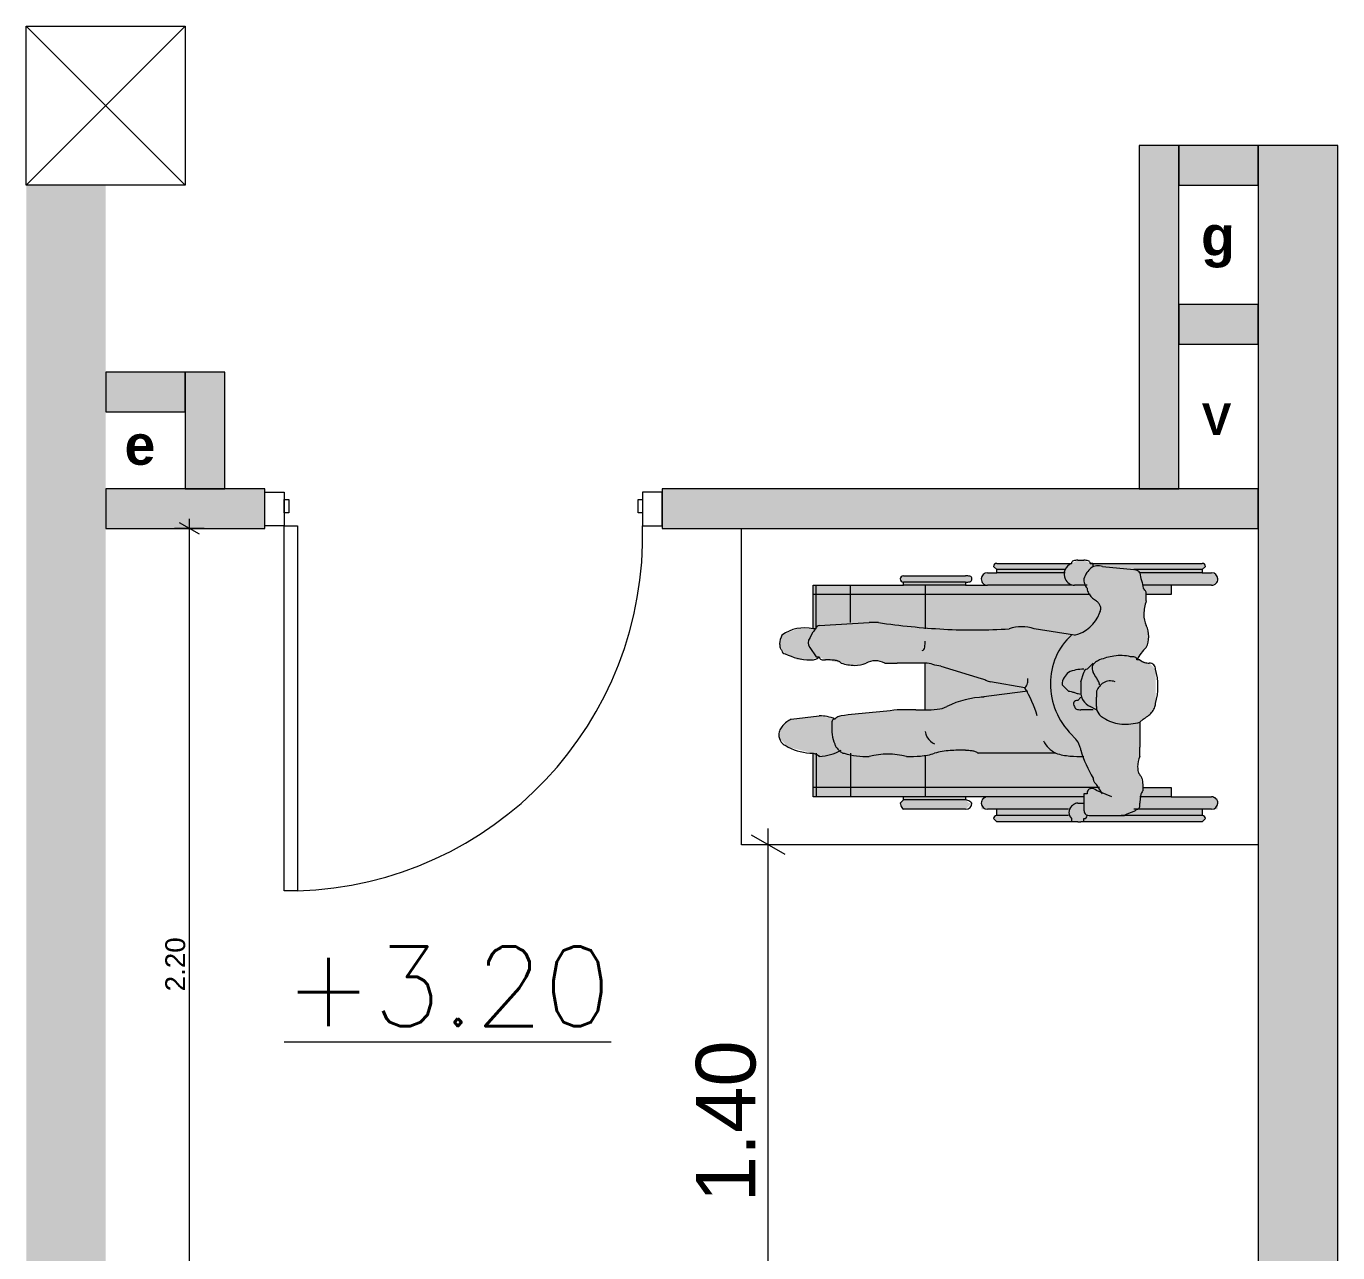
# Model space of a CAD drawing. Header units: millimetres. Extents: x 475616349 to 476941521, y 4620115302 to 4621446928.
# Drawn here: x 476929696 to 476932996, y 4620498368 to 4620501454 of the extents above; entities that cross this region are included whole.
import ezdxf

# ---------------------------------------------------------------- set-up
doc = ezdxf.new("R2010")
doc.units = ezdxf.units.MM
doc.header["$MEASUREMENT"] = 0
doc.set_wipeout_variables(frame=1)
doc.linetypes.add('Wipeout_Contour', pattern=[1000, 0, -1000])
for name, color, linetype, lineweight in [('2D Drafting - General_Pen_No__1_Pen_No__7', 7, 'Continuous', 0), ('2D Drafting - General_Pen_No__1_Pen_No__7_Pen_No__7', 7, 'Continuous', 0), ('2D Drafting - General_Pen_No__250_Pen_No__7_Pen_No__250', 7, 'Continuous', 0), ('2D Drafting - General_Pen_No__250_Pen_No__7_Pen_No__7', 7, 'Continuous', 0), ('a-iataki_Pen_No__1_Pen_No__1', 1, 'Continuous', 0), ('Doors_Pen_No__7_Pen_No__7_Pen_No__7', 7, 'Continuous', 0), ('G-Anno-Nplt_Pen_No__250', 7, 'Continuous', 0), ('G-Anno-Nplt_Pen_No__7', 7, 'Continuous', 0), ('New_._Pen_No__1', 1, 'Continuous', 0), ('New_2D Drafting - General_Pen_No__250_Pen_No__7_Pen_No__250', 7, 'Continuous', 0), ('New_2D Drafting - General_Pen_No__250_Pen_No__7_Pen_No__7', 7, 'Continuous', 0), ('New_2D Drafting - General_Pen_No__30_Pen_No__9_Pen_No__9_Pen_No__250', 7, 'Continuous', 0), ('New_2D Drafting - General_Pen_No__30_Pen_No__9_Pen_No__9_Pen_No__4', 7, 'Continuous', 0), ('New_Car-Art_Pen_No__1', 1, 'Continuous', 0), ('New_Car-Art_Pen_No__4', 7, 'Continuous', 0), ('zoma_Pen_No__142', 142, 'Continuous', 0)]:
    doc.layers.add(name, color=color, linetype=linetype, lineweight=lineweight)
doc.layers.add('New_Car-Art_Pen_No__23', color=7, linetype='Continuous', lineweight=0, true_color=0x6a6a6a)
doc.layers.add('zoma', color=7, linetype='Continuous')
doc.styles.add('GENERATED_STYLE_2', font='arial.ttf')
doc.styles.add('GENERATED_STYLE_3', font='arialbd.ttf')
doc.dimstyles.new('GENERATED_STYLE__15', dxfattribs={"dimtxt": 150, "dimasz": 64.421331, "dimexe": 0.18, "dimexo": 3, "dimgap": 0.09, "dimtad": 1, "dimlfac": 0.001, "dimzin": 0, "dimdsep": 46, "dimtxsty": 'GENERATED_STYLE_2', "dimblk": 'ARROWHEAD_2', "dimblk1": 'ARROWHEAD_2', "dimblk2": 'ARROWHEAD_2', "dimcen": 0.09, "dimclrd": 142, "dimclre": 142, "dimclrt": 142, "dimadec": 0, "dimazin": 0, "dimtfac": 1, "dimtdec": 4, "dimtmove": 0, "dimatfit": 3, "dimfxl": 1, "dimtolj": 1, "dimtzin": 0, "dimarcsym": 0})
doc.dimstyles.new('GENERATED_STYLE__16', dxfattribs={"dimtxt": 50, "dimasz": 38, "dimexe": 0.18, "dimexo": 3, "dimgap": 0.09, "dimtad": 1, "dimlfac": 0.001, "dimzin": 0, "dimdsep": 46, "dimtxsty": 'GENERATED_STYLE_2', "dimblk": 'ARROWHEAD_2', "dimblk1": 'ARROWHEAD_2', "dimblk2": 'ARROWHEAD_2', "dimcen": 0.09, "dimclrd": 142, "dimclre": 142, "dimclrt": 142, "dimadec": 0, "dimazin": 0, "dimtfac": 1, "dimtdec": 4, "dimtmove": 0, "dimatfit": 3, "dimfxl": 1, "dimtolj": 1, "dimtzin": 0, "dimarcsym": 0})

# ---------------------------------------------------------------- blocks, each defined once
blk = doc.blocks.new('*D515', base_point=(476577134.1, 4620325125.7))
at = {"layer": 'zoma_Pen_No__142', "color": 142, "linetype": 'Continuous', "lineweight": 0, "transparency": 16777216}
for p, q in [((476931562.9, 4620499394), (476931562.9, 4620499435.5)), ((476931626.4, 4620499394), (476931499.3, 4620499394)), ((476931605.2, 4620499369.6), (476931520.5, 4620499418.5)), ((476931562.9, 4620497994), (476931562.9, 4620499394)), ((476931520.5, 4620498018.5), (476931605.2, 4620497969.6)), ((476931626.4, 4620497994), (476931499.3, 4620497994)), ((476931562.9, 4620497952.6), (476931562.9, 4620497994))]:
    blk.add_line(p, q, dxfattribs=at)
at = {"layer": 'zoma_Pen_No__142', "color": 142, "lineweight": 0, "transparency": 16777216, "insert": (476931532.9, 4620498494.5), "char_height": 150, "attachment_point": 7, "rotation": 90, "style": 'GENERATED_STYLE_2'}
blk.add_mtext('\\A1;{\\pql;\\fArial CYR|b0|i0|c204|p34;1.40}', dxfattribs=at)
blk = doc.blocks.new('ARROWHEAD_2')
at = {"color": 0, "linetype": 'Continuous', "lineweight": 0}
for p, q in [((-0.378, -0.655), (0.378, 0.655)), ((0, 0), (-1, 0))]:
    blk.add_line(p, q, dxfattribs=at)
blk = doc.blocks.new('*D533', base_point=(476577134.1, 4620325125.7))
at = {"layer": 'zoma_Pen_No__142', "color": 142, "linetype": 'Continuous', "lineweight": 0, "transparency": 16777216}
for p, q in [((476930106.5, 4620500190.2), (476930106.5, 4620500214.6)), ((476930144, 4620500190.2), (476930069, 4620500190.2)), ((476930131.5, 4620500175.7), (476930081.5, 4620500204.6)), ((476930106.5, 4620497994), (476930106.5, 4620500190.2)), ((476930081.5, 4620498008.5), (476930131.5, 4620497979.6)), ((476930144, 4620497994), (476930069, 4620497994)), ((476930106.5, 4620497969.6), (476930106.5, 4620497994))]:
    blk.add_line(p, q, dxfattribs=at)
at = {"layer": 'zoma_Pen_No__142', "color": 142, "lineweight": 0, "transparency": 16777216, "insert": (476930096.5, 4620499025.6), "char_height": 50, "attachment_point": 7, "rotation": 90, "style": 'GENERATED_STYLE_2'}
blk.add_mtext('\\A1;{\\pql;\\fArial CYR|b0|i0|c204|p34;2.20}', dxfattribs=at)

msp = doc.modelspace()

# ---------------------------------------------------------------- hatches: boundary and pattern name
at = {"layer": '2D Drafting - General_Pen_No__250_Pen_No__7_Pen_No__7', "linetype": 'Continuous', "lineweight": 0}
for points in [[(476932995.929, 4620494354.206), (476932995.929, 4620501154.206), (476932795.929, 4620501154.206), (476932795.929, 4620494354.206)], [(476929895.929, 4620494554.206), (476929895.929, 4620501054.206), (476929695.929, 4620501054.206), (476929695.929, 4620494554.206)]]:
    msp.add_hatch(color=7, dxfattribs=at).paths.add_polyline_path(points)
at = {"layer": 'G-Anno-Nplt_Pen_No__7', "linetype": 'Continuous', "lineweight": 0}
for points in [[(476930295.959, 4620500290.342), (476929895.929, 4620500290.342), (476929895.929, 4620500190.18), (476930295.959, 4620500190.18)], [(476932795.929, 4620500290.342), (476931295.959, 4620500290.342), (476931295.959, 4620500190.18), (476932795.929, 4620500190.18)]]:
    msp.add_hatch(color=7, dxfattribs=at).paths.add_polyline_path(points)
at = {"layer": 'New_2D Drafting - General_Pen_No__250_Pen_No__7_Pen_No__7', "linetype": 'Continuous', "lineweight": 0}
for points in [[(476932795.929, 4620501054.206), (476932795.929, 4620501154.206), (476932595.929, 4620501154.206), (476932595.929, 4620501054.206)], [(476932795.929, 4620500654.206), (476932795.929, 4620500754.205), (476932595.929, 4620500754.205), (476932595.929, 4620500654.206)]]:
    msp.add_hatch(color=7, dxfattribs=at).paths.add_polyline_path(points)
at = {"layer": 'New_2D Drafting - General_Pen_No__30_Pen_No__9_Pen_No__9_Pen_No__4', "linetype": 'Continuous', "lineweight": 0}
for points in [[(476932595.929, 4620500290.342), (476932595.929, 4620501154.206), (476932495.929, 4620501154.206), (476932495.929, 4620500290.342)], [(476930095.93, 4620500583.854), (476929895.928, 4620500583.854), (476929895.93, 4620500483.821), (476930095.93, 4620500483.821)], [(476930195.93, 4620500290.342), (476930195.93, 4620500583.854), (476930095.93, 4620500583.854), (476930095.93, 4620500290.342)]]:
    msp.add_hatch(color=7, dxfattribs=at).paths.add_polyline_path(points)
at = {"layer": 'New_Car-Art_Pen_No__1', "linetype": 'Continuous', "lineweight": 0, "true_color": 0xffffff}
msp.add_hatch(color=7, dxfattribs=at).paths.add_polyline_path([(476932349.447, 4620499452.313), (476932341.614, 4620499452.313), (476932325.948, 4620499452.313), (476932137.955, 4620499452.313), (476932130.122, 4620499460.147), (476932130.122, 4620499467.98), (476932137.955, 4620499467.98), (476932137.955, 4620499483.646), (476932114.456, 4620499483.646), (476932098.79, 4620499483.646), (476932098.79, 4620499499.312), (476932098.79, 4620499507.145), (476932114.456, 4620499514.978), (476932059.625, 4620499514.978), (476932059.625, 4620499507.145), (476932067.458, 4620499499.312), (476932075.291, 4620499499.312), (476932067.458, 4620499491.479), (476932059.625, 4620499483.646), (476931902.965, 4620499483.646), (476931895.132, 4620499491.479), (476931895.132, 4620499499.312), (476931902.965, 4620499507.145), (476931902.965, 4620499514.978), (476931675.807, 4620499514.978), (476931675.807, 4620499624.64), (476931613.143, 4620499640.306), (476931589.644, 4620499663.805), (476931597.477, 4620499695.137), (476931620.976, 4620499710.803), (476931691.473, 4620499718.636), (476931730.638, 4620499710.803), (476931746.304, 4620499718.636), (476931887.299, 4620499734.302), (476931934.297, 4620499734.302), (476931957.796, 4620499734.302), (476931957.796, 4620499851.798), (476931887.299, 4620499851.798), (476931855.967, 4620499851.798), (476931832.468, 4620499859.631), (476931808.969, 4620499851.798), (476931777.637, 4620499843.965), (476931746.304, 4620499851.798), (476931707.139, 4620499859.631), (476931691.473, 4620499867.464), (476931667.974, 4620499859.631), (476931636.642, 4620499859.631), (476931605.31, 4620499875.297), (476931589.644, 4620499898.796), (476931597.477, 4620499922.295), (476931636.642, 4620499937.961), (476931675.807, 4620499937.961), (476931675.807, 4620500047.623), (476931902.965, 4620500047.623), (476931902.965, 4620500055.456), (476931895.132, 4620500055.456), (476931895.132, 4620500063.289), (476931895.132, 4620500071.122), (476931902.965, 4620500071.122), (476932059.625, 4620500071.122), (476932067.458, 4620500071.122), (476932075.291, 4620500063.289), (476932067.458, 4620500055.456), (476932059.625, 4620500055.456), (476932059.625, 4620500047.623), (476932114.456, 4620500047.623), (476932098.79, 4620500055.456), (476932098.79, 4620500063.289), (476932098.79, 4620500071.122), (476932114.456, 4620500078.955), (476932137.955, 4620500078.955), (476932137.955, 4620500086.788), (476932130.122, 4620500094.621), (476932130.122, 4620500102.454), (476932137.955, 4620500102.454), (476932325.948, 4620500102.454), (476932341.614, 4620500110.287), (476932357.28, 4620500110.287), (476932372.946, 4620500102.454), (476932654.935, 4620500102.454), (476932662.768, 4620500102.454), (476932662.768, 4620500094.621), (476932654.935, 4620500086.788), (476932654.935, 4620500078.955), (476932678.434, 4620500078.955), (476932694.1, 4620500071.122), (476932694.1, 4620500063.289), (476932694.1, 4620500055.456), (476932678.434, 4620500047.623), (476932576.605, 4620500047.623), (476932576.605, 4620500024.124), (476932513.94, 4620500024.124), (476932513.94, 4620500008.458), (476932506.107, 4620499977.126), (476932513.94, 4620499945.794), (476932521.773, 4620499922.295), (476932513.94, 4620499890.963), (476932490.441, 4620499859.631), (476932498.274, 4620499859.631), (476932521.773, 4620499851.798), (476932529.607, 4620499843.965), (476932537.44, 4620499836.132), (476932537.44, 4620499749.968), (476932529.607, 4620499726.469), (476932506.107, 4620499710.803), (476932498.274, 4620499702.97), (476932498.274, 4620499640.306), (476932498.274, 4620499616.807), (476932490.441, 4620499593.308), (476932498.274, 4620499569.809), (476932506.107, 4620499538.477), (476932576.605, 4620499538.477), (476932576.605, 4620499514.978), (476932678.434, 4620499514.978), (476932694.1, 4620499507.145), (476932694.1, 4620499499.312), (476932694.1, 4620499483.646), (476932678.434, 4620499483.646), (476932654.935, 4620499483.646), (476932654.935, 4620499467.98), (476932662.768, 4620499467.98), (476932662.768, 4620499460.147), (476932654.935, 4620499452.313), (476932357.28, 4620499452.313)])

# ---------------------------------------------------------------- linework, layer by layer
at = {"layer": '2D Drafting - General_Pen_No__1_Pen_No__7', "color": 7, "linetype": 'Continuous', "lineweight": 0}
for p, q in [((476930095.929, 4620501454.206), (476929695.929, 4620501054.206)), ((476929695.929, 4620501454.206), (476930095.929, 4620501054.206))]:
    msp.add_line(p, q, dxfattribs=at)
at = {"layer": '2D Drafting - General_Pen_No__1_Pen_No__7', "color": 7, "linetype": 'Continuous', "lineweight": 0, "flags": 128}
msp.add_lwpolyline([(476929695.929, 4620501454.206), (476930095.929, 4620501454.206), (476930095.929, 4620501054.206), (476929695.929, 4620501054.206)], close=True, dxfattribs=at)
at = {"layer": '2D Drafting - General_Pen_No__1_Pen_No__7_Pen_No__7', "color": 7, "linetype": 'Continuous', "lineweight": 0}
msp.add_arc((476930353.681, 4620500171.775), 893.239, 271.603806, 1.603806, dxfattribs=at)
at = {"layer": '2D Drafting - General_Pen_No__250_Pen_No__7_Pen_No__250', "color": 7, "linetype": 'Continuous', "lineweight": 0, "flags": 128}
msp.add_lwpolyline([(476932995.929, 4620494354.206), (476932995.929, 4620501154.206), (476932795.929, 4620501154.206), (476932795.929, 4620494354.206)], close=True, dxfattribs=at)
at = {"layer": 'Doors_Pen_No__7_Pen_No__7_Pen_No__7', "color": 7, "linetype": 'Continuous', "lineweight": 0, "flags": 128}
for points in [[(476930295.959, 4620500281.442), (476930345.348, 4620500281.442), (476930345.348, 4620500196.775), (476930295.959, 4620500196.775)], [(476931295.959, 4620500281.442), (476931246.57, 4620500281.442), (476931246.57, 4620500196.775), (476931295.959, 4620500196.775)], [(476930345.348, 4620500263.442), (476930356.459, 4620500263.442), (476930356.459, 4620500230.108), (476930345.348, 4620500230.108)], [(476931235.459, 4620500263.442), (476931246.57, 4620500263.442), (476931246.57, 4620500230.108), (476931235.459, 4620500230.108)], [(476930345.348, 4620500196.775), (476930378.681, 4620500196.775), (476930378.681, 4620499278.886), (476930345.348, 4620499278.886)]]:
    msp.add_lwpolyline(points, close=True, dxfattribs=at)
at = {"layer": 'G-Anno-Nplt_Pen_No__250', "color": 7, "linetype": 'Continuous', "lineweight": 0, "flags": 128}
for points in [[(476930295.959, 4620500290.342), (476929895.929, 4620500290.342), (476929895.929, 4620500190.18), (476930295.959, 4620500190.18)], [(476932795.929, 4620500290.342), (476931295.959, 4620500290.342), (476931295.959, 4620500190.18), (476932795.929, 4620500190.18)]]:
    msp.add_lwpolyline(points, close=True, dxfattribs=at)
at = {"layer": 'New_2D Drafting - General_Pen_No__250_Pen_No__7_Pen_No__250', "color": 7, "linetype": 'Continuous', "lineweight": 0, "flags": 128}
for points in [[(476932795.929, 4620501054.206), (476932795.929, 4620501154.206), (476932595.929, 4620501154.206), (476932595.929, 4620501054.206)], [(476932795.929, 4620500654.206), (476932795.929, 4620500754.205), (476932595.929, 4620500754.205), (476932595.929, 4620500654.206)]]:
    msp.add_lwpolyline(points, close=True, dxfattribs=at)
at = {"layer": 'New_2D Drafting - General_Pen_No__30_Pen_No__9_Pen_No__9_Pen_No__250', "color": 7, "linetype": 'Continuous', "lineweight": 0, "flags": 128}
for points in [[(476932595.929, 4620500290.342), (476932595.929, 4620501154.206), (476932495.929, 4620501154.206), (476932495.929, 4620500290.342)], [(476930095.93, 4620500583.854), (476929895.928, 4620500583.854), (476929895.93, 4620500483.821), (476930095.93, 4620500483.821)], [(476930195.93, 4620500290.342), (476930195.93, 4620500583.854), (476930095.93, 4620500583.854), (476930095.93, 4620500290.342)]]:
    msp.add_lwpolyline(points, close=True, dxfattribs=at)
at = {"layer": 'New_Car-Art_Pen_No__23', "color": 251, "linetype": 'Continuous', "lineweight": 0, "true_color": 0x6a6a6a}
for points in [[(476932137.955, 4620500102.454, 0.41411583), (476932130.122, 4620500094.621), (476932137.955, 4620500086.788)], [(476932325.948, 4620500102.454, 0.17739055), (476932309.303, 4620500085.809, 0.22061291), (476932310.282, 4620500063.289)], [(476932341.614, 4620500110.287, 0.01664358), (476932335.862, 4620500110.165, 0.06388229), (476932330.844, 4620500109.308, 0.32282281), (476932325.948, 4620500102.454)], [(476932404.278, 4620500094.621, 0.24610869), (476932374.904, 4620500090.705, 0.09124672), (476932364.624, 4620500079.2, 0.06046495), (476932357.28, 4620500063.289, 0.06132136), (476932358.259, 4620500051.54, 0.13593296), (476932365.113, 4620500039.79)], [(476932372.946, 4620500102.454, 0.32282281), (476932368.05, 4620500109.308, 0.06388229), (476932363.032, 4620500110.165, 0.01664358), (476932357.28, 4620500110.287)], [(476932380.779, 4620500094.621, 0.02752523), (476932380.657, 4620500099.15, 0.05830442), (476932380.366, 4620500100.542, 0.10955538), (476932379.8, 4620500101.475, 0.10955538), (476932378.867, 4620500102.041, 0.05830442), (476932377.475, 4620500102.332, 0.02752523), (476932372.946, 4620500102.454)], [(476932498.274, 4620500078.955, 0.0493474), (476932493.379, 4620500082.872, 0.05192064), (476932488.361, 4620500085.564, 0.09541457), (476932482.608, 4620500086.788)], [(476932654.935, 4620500086.788), (476932662.768, 4620500094.621, 0.41411583), (476932654.935, 4620500102.454)], [(476931902.965, 4620500071.122, 0.41411583), (476931895.132, 4620500063.289, 0.41411583), (476931902.965, 4620500055.456)], [(476932059.625, 4620500055.456, 0.01664358), (476932065.378, 4620500055.578, 0.06388229), (476932070.396, 4620500056.435, 0.32282281), (476932075.291, 4620500063.289, 0.32282281), (476932070.396, 4620500070.143, 0.06388229), (476932065.378, 4620500071, 0.01664358), (476932059.625, 4620500071.122)], [(476932114.456, 4620500078.955, 0.41421356), (476932098.79, 4620500063.289, 0.41421356), (476932114.456, 4620500047.623)], [(476932310.282, 4620500063.289, 0.28407904), (476932333.781, 4620500047.623)], [(476932498.274, 4620500078.955, 0.08061157), (476932502.191, 4620500059.373, -0.08061157), (476932506.107, 4620500039.79)], [(476932678.434, 4620500047.623, 0.41421356), (476932694.1, 4620500063.289, 0.41421356), (476932678.434, 4620500078.955)], [(476932365.113, 4620500039.79, 0.08741439), (476932366.582, 4620500032.691, 0.05987931), (476932370.988, 4620500024.124, 0.1305202), (476932388.612, 4620500008.458)], [(476932513.94, 4620500024.124, 0.02480363), (476932513.818, 4620500028.775, 0.09092499), (476932512.961, 4620500031.957, 0.0671928), (476932510.636, 4620500035.139, 0.01314652), (476932506.107, 4620500039.79)], [(476932396.445, 4620499977.126, 0.09624999), (476932399.627, 4620499987.529, 0.11559487), (476932398.403, 4620499995.729, 0.07725767), (476932394.242, 4620500002.461, 0.02412312), (476932388.612, 4620500008.458)], [(476932513.94, 4620500008.458, 0.08061157), (476932508.066, 4620499974.188, 0.11643382), (476932513.94, 4620499945.794)], [(476931840.301, 4620499953.627, 0.02209779), (476932004.794, 4620499936.982, 0.03121707), (476932169.288, 4620499937.961)], [(476932333.781, 4620499922.295, 0.25642527), (476932396.445, 4620499977.126)], [(476931597.477, 4620499922.295, 0.11643382), (476931591.602, 4620499899.775, 0.08388011), (476931593.071, 4620499890.351, 0.11314447), (476931597.477, 4620499883.13, 0.41411583), (476931605.31, 4620499875.297)], [(476931675.807, 4620499937.961, 0.21130873), (476931597.477, 4620499922.295)], [(476931691.473, 4620499945.794, 0.18673271), (476931685.993, 4620499943.781, 0.05399924), (476931684.07, 4620499941.525, 0.01525806), (476931682.228, 4620499938.667, -0.05802093), (476931675.807, 4620499930.128)], [(476932231.952, 4620499937.961, 0.16227766), (476932169.288, 4620499937.961)], [(476932325.948, 4620499922.295, 0.21422836), (476932273.075, 4620499799.904, 0.19891237), (476932325.948, 4620499671.638), (476932333.781, 4620499663.805)], [(476932513.94, 4620499890.963, 0.23606798), (476932513.94, 4620499945.794)], [(476931667.974, 4620499914.462, 0.41421356), (476931667.974, 4620499890.963)], [(476931949.963, 4620499883.13, 0.24610869), (476931954.491, 4620499885.7, 0.10239288), (476931956.817, 4620499891.942, 0.04938899), (476931957.796, 4620499906.629)], [(476932513.94, 4620499890.963, 0.08061157), (476932490.441, 4620499859.631)], [(476931605.31, 4620499875.297, 0.11643382), (476931667.974, 4620499859.631)], [(476931667.974, 4620499859.631, 0.06132136), (476931679.724, 4620499860.61, 0.13593296), (476931691.473, 4620499867.464)], [(476931691.473, 4620499867.464, 0.32282281), (476931696.369, 4620499860.61, 0.06388229), (476931701.387, 4620499859.753, 0.01664358), (476931707.139, 4620499859.631)], [(476931746.304, 4620499851.798, 0.1034695), (476931739.083, 4620499856.326, 0.05783703), (476931729.659, 4620499858.651, 0.03548915), (476931707.139, 4620499859.631)], [(476931746.304, 4620499851.798, 0.08061157), (476931780.574, 4620499845.923, 0.11643382), (476931808.969, 4620499851.798)], [(476931855.967, 4620499851.798, 0.23606798), (476931808.969, 4620499851.798)], [(476931996.961, 4620499843.965, -0.08061157), (476931977.379, 4620499847.881, 0.08061157), (476931957.796, 4620499851.798)], [(476932396.445, 4620499859.631, 0.04324207), (476932386.287, 4620499853.633, 0.09878663), (476932379.8, 4620499846.902, 0.1461265), (476932377.719, 4620499838.702, 0.10631509), (476932380.779, 4620499828.298)], [(476932474.775, 4620499867.464, 0.09973574), (476932432.673, 4620499869.422, 0.04230051), (476932396.445, 4620499859.631)], [(476932490.441, 4620499859.631, 0.32282281), (476932485.546, 4620499866.484, 0.06388229), (476932480.528, 4620499867.341, 0.01664358), (476932474.775, 4620499867.464)], [(476932498.274, 4620499859.631, 0.13593296), (476932510.024, 4620499852.777, 0.06132136), (476932521.773, 4620499851.798)], [(476932537.44, 4620499836.132, 0.41421356), (476932521.773, 4620499851.798)], [(476932318.115, 4620499828.298, 0.06132136), (476932307.345, 4620499815.57, 0.13593296), (476932302.449, 4620499796.966), (476932318.115, 4620499781.3)], [(476932357.28, 4620499836.132, 0.11643382), (476932318.115, 4620499828.298)], [(476932365.113, 4620499836.132, 0.41411649), (476932357.28, 4620499828.298)], [(476932396.445, 4620499796.966, 0.11172991), (476932394.432, 4620499804.459, 0.02713182), (476932389.318, 4620499813.339, -0.02248548), (476932380.779, 4620499828.298)], [(476932537.44, 4620499749.968, 0.14263802), (476932537.44, 4620499836.132)], [(476932098.79, 4620499812.632, -0.08993396), (476932104.665, 4620499811.409, -0.02622524), (476932110.54, 4620499808.716, 0.02622524), (476932116.415, 4620499806.023, 0.08993396), (476932122.289, 4620499804.799)], [(476932208.453, 4620499789.133, 0.13593296), (476932215.307, 4620499800.883, 0.06132136), (476932216.286, 4620499812.632)], [(476932239.785, 4620499718.636, 0.06666149), (476932208.453, 4620499789.133)], [(476932435.61, 4620499804.799, 0.22371126), (476932406.236, 4620499801.862, 0.13800357), (476932388.612, 4620499781.3), (476932388.612, 4620499765.634)], [(476932106.623, 4620499765.634, 0.11643382), (476932012.627, 4620499742.135)], [(476932318.115, 4620499781.3, -0.06666149), (476932325.214, 4620499780.076, -0.01387552), (476932333.781, 4620499777.384, 0.01387552), (476932342.348, 4620499774.691, 0.06666149), (476932349.447, 4620499773.467)], [(476932341.614, 4620499757.801, 0.25076489), (476932331.823, 4620499752.906, 0.18211265), (476932330.599, 4620499747.888, 0.16467648), (476932333.781, 4620499742.135, 0.32282281), (476932338.677, 4620499735.281, 0.06388229), (476932343.695, 4620499734.425, 0.01664358), (476932349.447, 4620499734.302)], [(476932349.447, 4620499773.467, 0.08741439), (476932350.916, 4620499766.369, 0.05987931), (476932355.322, 4620499757.801, 0.1305202), (476932372.946, 4620499742.135)], [(476931730.638, 4620499710.803, 0.11643382), (476931691.473, 4620499718.636)], [(476931746.304, 4620499718.636, 0.09541457), (476931740.552, 4620499717.412, 0.05192064), (476931735.534, 4620499714.72, 0.0493474), (476931730.638, 4620499710.803)], [(476931887.299, 4620499734.302, -0.02050473), (476931816.802, 4620499726.469, 0.02050473), (476931746.304, 4620499718.636)], [(476931957.796, 4620499734.302, 0.02767136), (476931988.149, 4620499735.281, 0.08847739), (476932012.627, 4620499742.135)], [(476932388.612, 4620499742.135, 0.17030362), (476932394.487, 4620499723.532, 0.07005387), (476932401.83, 4620499716.8, 0.03818087), (476932412.111, 4620499710.803)], [(476932506.107, 4620499710.803, 0.09996158), (476932527.648, 4620499727.448, 0.07122806), (476932534.747, 4620499738.341, 0.10644795), (476932537.44, 4620499749.968)], [(476931620.976, 4620499710.803, 0.09996158), (476931599.435, 4620499694.158, 0.07122806), (476931592.337, 4620499683.265, 0.10644795), (476931589.644, 4620499671.638, 0.17030362), (476931595.519, 4620499653.035, 0.07005387), (476931602.862, 4620499646.303, 0.03818087), (476931613.143, 4620499640.306)], [(476931722.805, 4620499695.137, 0.03109877), (476931723.785, 4620499671.638, 0.08502717), (476931730.638, 4620499648.139)], [(476931730.638, 4620499710.803, 0.32282281), (476931723.785, 4620499705.908, 0.06388229), (476931722.928, 4620499700.89, 0.01664358), (476931722.805, 4620499695.137)], [(476932412.111, 4620499710.803, 0.13110207), (476932452.255, 4620499698.075, 0.07804459), (476932498.274, 4620499702.97)], [(476931957.796, 4620499679.471, 0.08741439), (476931959.265, 4620499672.372, 0.05987931), (476931963.671, 4620499663.805, 0.1305202), (476931981.295, 4620499648.139)], [(476932255.451, 4620499655.972, 0.16227766), (476932286.783, 4620499624.64)], [(476932349.447, 4620499632.473, 0.07716581), (476932348.101, 4620499639.572, 0.03891834), (476932344.551, 4620499648.139, 0.08061157), (476932333.781, 4620499663.805)], [(476931613.143, 4620499640.306, 0.11643382), (476931675.807, 4620499624.64)], [(476931675.807, 4620499624.64, -0.08052764), (476931680.703, 4620499623.661, -0.11643382), (476931691.473, 4620499616.807)], [(476931691.473, 4620499616.807, 0.11643382), (476931746.304, 4620499632.473)], [(476931730.638, 4620499648.139, 0.09029247), (476931731.327, 4620499644.88, 0.04856672), (476931733.209, 4620499641.163, 0.05783703), (476931739.451, 4620499633.452, 0.05783703), (476931747.161, 4620499627.21, 0.04856672), (476931750.879, 4620499625.328, 0.09029247), (476931754.137, 4620499624.64)], [(476931754.137, 4620499624.64, 0.08061157), (476931816.802, 4620499616.807)], [(476931910.798, 4620499616.807, 0.12310563), (476931816.802, 4620499616.807)], [(476931910.798, 4620499616.807, 0.0207883), (476931946.046, 4620499617.786, 0.05972319), (476931981.295, 4620499624.64)], [(476932059.625, 4620499632.473, 0.01782875), (476932020.46, 4620499631.494, 0.06269271), (476931981.295, 4620499624.64)], [(476932059.625, 4620499632.473, -0.04131065), (476932075.291, 4620499631.494, -0.05585047), (476932083.859, 4620499629.168, -0.09959724), (476932090.957, 4620499624.64)], [(476932286.783, 4620499624.64, 0.05972319), (476932322.031, 4620499617.786, 0.0207883), (476932357.28, 4620499616.807)], [(476932349.447, 4620499632.473, 0.06666149), (476932380.779, 4620499561.976)], [(476932498.274, 4620499616.807, 0.11643382), (476932492.4, 4620499590.37, 0.06739363), (476932493.868, 4620499578.254, 0.129779), (476932498.274, 4620499569.809)], [(476932380.779, 4620499561.976, 0.02480363), (476932380.902, 4620499557.325, 0.09092499), (476932381.758, 4620499554.143, 0.0671928), (476932384.084, 4620499550.961, 0.01314652), (476932388.612, 4620499546.31)], [(476932506.107, 4620499538.477, 0.04131065), (476932505.128, 4620499554.143, 0.05585047), (476932502.803, 4620499562.71, 0.09959724), (476932498.274, 4620499569.809)], [(476932388.612, 4620499530.644, 0.25076489), (476932373.925, 4620499535.539, 0.18211265), (476932367.683, 4620499531.745, 0.16467648), (476932365.113, 4620499522.811), (476932357.28, 4620499522.811)], [(476932506.107, 4620499530.644, 0.09959724), (476932501.579, 4620499523.545, 0.05585047), (476932499.254, 4620499514.978, 0.04131065), (476932498.274, 4620499499.312)], [(476931902.965, 4620499507.145), (476931895.132, 4620499499.312, 0.09541457), (476931896.356, 4620499493.559, 0.05192064), (476931899.048, 4620499488.541, 0.04934733), (476931902.965, 4620499483.646)], [(476932059.625, 4620499483.646, 0.41421356), (476932075.291, 4620499499.312, 0.0493474), (476932070.396, 4620499503.228, 0.05192064), (476932065.378, 4620499505.921, 0.09541457), (476932059.625, 4620499507.145)], [(476932114.456, 4620499514.978, 0.41421356), (476932098.79, 4620499499.312, 0.41421356), (476932114.456, 4620499483.646)], [(476932325.948, 4620499491.479, 0.41421356), (476932325.948, 4620499460.147)], [(476932341.614, 4620499499.312, 0.09541457), (476932335.862, 4620499498.088, 0.05192064), (476932330.844, 4620499495.395, 0.0493474), (476932325.948, 4620499491.479)], [(476932490.441, 4620499483.646, 0.32282281), (476932497.295, 4620499488.541, 0.06388229), (476932498.152, 4620499493.559, 0.01664358), (476932498.274, 4620499499.312)], [(476932678.434, 4620499483.646, 0.41421356), (476932694.1, 4620499499.312, 0.41421356), (476932678.434, 4620499514.978)], [(476932137.955, 4620499467.98, 0.41411583), (476932130.122, 4620499460.147), (476932137.955, 4620499452.313)], [(476932357.28, 4620499483.646, 0.10493876), (476932358.749, 4620499474.589, 0.17395454), (476932363.155, 4620499469.938, 0.09541457), (476932370.498, 4620499468.224, 0.0207883), (476932380.779, 4620499467.98)], [(476932357.28, 4620499460.147, 0.41411649), (476932365.113, 4620499467.98)], [(476932459.109, 4620499467.98, -0.08993396), (476932466.208, 4620499472.63, -0.02622524), (476932474.775, 4620499475.813, 0.02622524), (476932483.343, 4620499478.995, 0.08993396), (476932490.441, 4620499483.646)], [(476932654.935, 4620499452.313), (476932662.768, 4620499460.147, 0.41411583), (476932654.935, 4620499467.98)]]:
    msp.add_lwpolyline(points, format="xyb", dxfattribs=at)
for points in [[(476932137.955, 4620500102.454), (476932325.948, 4620500102.454)], [(476932137.955, 4620500078.955), (476932137.955, 4620500086.788)], [(476932310.282, 4620500086.788), (476932137.955, 4620500086.788)], [(476932341.614, 4620500110.287), (476932357.28, 4620500110.287)], [(476932372.946, 4620500102.454), (476932654.935, 4620500102.454)], [(476932404.278, 4620500094.621), (476932482.608, 4620500086.788)], [(476932654.935, 4620500086.788), (476932482.608, 4620500086.788)], [(476932654.935, 4620500086.788), (476932654.935, 4620500078.955)], [(476931902.965, 4620500071.122), (476932059.625, 4620500071.122)], [(476931902.965, 4620500047.623), (476931902.965, 4620500055.456)], [(476932059.625, 4620500055.456), (476931902.965, 4620500055.456)], [(476932059.625, 4620500055.456), (476932059.625, 4620500047.623)], [(476932114.456, 4620500078.955), (476932137.955, 4620500078.955)], [(476932310.282, 4620500078.955), (476932137.955, 4620500078.955)], [(476932654.935, 4620500078.955), (476932498.274, 4620500078.955)], [(476932654.935, 4620500078.955), (476932678.434, 4620500078.955)], [(476931675.807, 4620500047.623), (476931902.965, 4620500047.623)], [(476931675.807, 4620499937.961), (476931675.807, 4620500047.623)], [(476932372.946, 4620500024.124), (476931675.807, 4620500024.124)], [(476931683.64, 4620499937.961), (476931683.64, 4620500047.623)], [(476931769.804, 4620499953.627), (476931769.804, 4620500047.623)], [(476932059.625, 4620500047.623), (476931902.965, 4620500047.623)], [(476931957.796, 4620500047.623), (476931957.796, 4620499937.961)], [(476932059.625, 4620500047.623), (476932114.456, 4620500047.623)], [(476932325.948, 4620500047.623), (476932114.456, 4620500047.623)], [(476932357.28, 4620500047.623), (476932333.781, 4620500047.623)], [(476932365.113, 4620500047.623), (476932333.781, 4620500047.623)], [(476932576.605, 4620500047.623), (476932506.107, 4620500047.623)], [(476932513.94, 4620500008.458), (476932513.94, 4620500024.124)], [(476932576.605, 4620500024.124), (476932513.94, 4620500024.124)], [(476932576.605, 4620500047.623), (476932576.605, 4620500024.124)], [(476932678.434, 4620500047.623), (476932576.605, 4620500047.623)], [(476931691.473, 4620499945.794), (476931816.802, 4620499953.627)], [(476931840.301, 4620499953.627), (476931816.802, 4620499953.627)], [(476931667.974, 4620499914.462), (476931675.807, 4620499930.128)], [(476931683.64, 4620499937.961), (476931675.807, 4620499937.961)], [(476932333.781, 4620499922.295), (476932231.952, 4620499937.961)], [(476931667.974, 4620499890.963), (476931683.64, 4620499867.464)], [(476931683.64, 4620499867.464), (476931691.473, 4620499867.464)], [(476931855.967, 4620499851.798), (476931887.299, 4620499851.798)], [(476931957.796, 4620499851.798), (476931887.299, 4620499851.798)], [(476931957.796, 4620499734.302), (476931957.796, 4620499851.798)], [(476932380.779, 4620499851.798), (476932365.113, 4620499836.132)], [(476932498.274, 4620499859.631), (476932490.441, 4620499859.631)], [(476931996.961, 4620499843.965), (476932098.79, 4620499812.632)], [(476932349.447, 4620499804.799), (476932357.28, 4620499828.298)], [(476932208.453, 4620499789.133), (476932122.289, 4620499804.799)], [(476932349.447, 4620499804.799), (476932349.447, 4620499796.966)], [(476932349.447, 4620499796.966), (476932349.447, 4620499773.467)], [(476932216.286, 4620499781.3), (476932098.79, 4620499765.634)], [(476932349.447, 4620499765.634), (476932341.614, 4620499757.801)], [(476932388.612, 4620499742.135), (476932388.612, 4620499765.634)], [(476931620.976, 4620499710.803), (476931691.473, 4620499718.636)], [(476931934.297, 4620499734.302), (476931887.299, 4620499734.302)], [(476931934.297, 4620499734.302), (476931957.796, 4620499734.302)], [(476932380.779, 4620499734.302), (476932349.447, 4620499734.302)], [(476932388.612, 4620499734.302), (476932372.946, 4620499742.135)], [(476932498.274, 4620499702.97), (476932506.107, 4620499710.803)], [(476932498.274, 4620499702.97), (476932498.274, 4620499640.306)], [(476931675.807, 4620499514.978), (476931675.807, 4620499624.64)], [(476931683.64, 4620499624.64), (476931683.64, 4620499514.978)], [(476931769.804, 4620499624.64), (476931769.804, 4620499514.978)], [(476932286.783, 4620499624.64), (476932090.957, 4620499624.64)], [(476932498.274, 4620499616.807), (476932498.274, 4620499640.306)], [(476931957.796, 4620499616.807), (476931957.796, 4620499514.978)], [(476932396.445, 4620499538.477), (476931675.807, 4620499538.477)], [(476932357.28, 4620499522.811), (476932357.28, 4620499483.646)], [(476932404.278, 4620499522.811), (476932388.612, 4620499546.31)], [(476932427.777, 4620499514.978), (476932388.612, 4620499530.644)], [(476932506.107, 4620499538.477), (476932576.605, 4620499538.477)], [(476932506.107, 4620499530.644), (476932506.107, 4620499538.477)], [(476932576.605, 4620499538.477), (476932576.605, 4620499514.978)], [(476931902.965, 4620499514.978), (476931675.807, 4620499514.978)], [(476931902.965, 4620499507.145), (476931902.965, 4620499514.978)], [(476932059.625, 4620499514.978), (476931902.965, 4620499514.978)], [(476932059.625, 4620499507.145), (476931902.965, 4620499507.145)], [(476932059.625, 4620499514.978), (476932059.625, 4620499507.145)], [(476932114.456, 4620499514.978), (476932059.625, 4620499514.978)], [(476932357.28, 4620499514.978), (476932114.456, 4620499514.978)], [(476932341.614, 4620499499.312), (476932357.28, 4620499499.312)], [(476932576.605, 4620499514.978), (476932498.274, 4620499514.978)], [(476932576.605, 4620499514.978), (476932678.434, 4620499514.978)], [(476932059.625, 4620499483.646), (476931902.965, 4620499483.646)], [(476932137.955, 4620499483.646), (476932114.456, 4620499483.646)], [(476932137.955, 4620499467.98), (476932137.955, 4620499483.646)], [(476932318.115, 4620499483.646), (476932137.955, 4620499483.646)], [(476932318.115, 4620499467.98), (476932137.955, 4620499467.98)], [(476932325.948, 4620499460.147), (476932325.948, 4620499452.313)], [(476932357.28, 4620499452.313), (476932357.28, 4620499460.147)], [(476932380.779, 4620499467.98), (476932459.109, 4620499467.98)], [(476932654.935, 4620499467.98), (476932451.276, 4620499467.98)], [(476932654.935, 4620499483.646), (476932482.608, 4620499483.646)], [(476932654.935, 4620499483.646), (476932654.935, 4620499467.98)], [(476932678.434, 4620499483.646), (476932654.935, 4620499483.646)], [(476932325.948, 4620499452.313), (476932137.955, 4620499452.313)], [(476932341.614, 4620499452.313), (476932325.948, 4620499452.313)], [(476932341.614, 4620499452.313), (476932349.447, 4620499452.313)], [(476932357.28, 4620499452.313), (476932349.447, 4620499452.313)], [(476932654.935, 4620499452.313), (476932357.28, 4620499452.313)]]:
    msp.add_lwpolyline(points, dxfattribs=at)
at = {"layer": 'New_Car-Art_Pen_No__4', "color": 7, "linetype": 'Continuous', "lineweight": 0}
for points in [[(476931495.648, 4620499394.044), (476931495.648, 4620500190.18)], [(476931495.648, 4620500190.18), (476932795.929, 4620500190.18)], [(476932795.929, 4620500190.18), (476932795.929, 4620499394.044)], [(476932795.929, 4620499394.044), (476931495.648, 4620499394.044)]]:
    msp.add_lwpolyline(points, dxfattribs=at)

# ---------------------------------------------------------------- texts
at = {"layer": 'a-iataki_Pen_No__1_Pen_No__1', "color": 1, "linetype": 'Continuous', "lineweight": 0, "insert": (476932653.729, 4620500505.276), "char_height": 80, "attachment_point": 1, "style": 'GENERATED_STYLE_3'}
msp.add_mtext('\\A1;{\\pql;\\fArial|b1|i0|c0|p34;V}', dxfattribs=at)
at = {"layer": 'New_._Pen_No__1', "color": 1, "linetype": 'Continuous', "lineweight": 0, "char_height": 100, "attachment_point": 2, "style": 'GENERATED_STYLE_3'}
for s, insert in [('\\A1;{\\pqc;\\fArial|b1|i0|c0|p34;g}', (476932694.649, 4620500976.794)), ('\\A1;{\\pqc;\\fArial|b1|i0|c0|p34;e}', (476929982.043, 4620500450.579))]:
    msp.add_mtext(s, dxfattribs=dict(at, insert=insert))

# ---------------------------------------------------------------- dimensions: what is measured, and where the dimension line sits
at = {"layer": 'zoma', "color": 142, "linetype": 'Continuous', "lineweight": 0}
for base, p1, p2, dimstyle, picture, middle in [((476930106.455, 4620500190.18), (476930103.852, 4620497994.044), (476929871.548, 4620500190.18), 'GENERATED_STYLE__16', '*D533', (476930071.455, 4620499090.539)), ((476931562.863, 4620499394.044), (476931562.863, 4620497994.044), (476931562.863, 4620499394.044), 'GENERATED_STYLE__15', '*D515', (476931457.863, 4620498689.324))]:
    dim = msp.add_linear_dim(base=base, p1=p1, p2=p2, angle=90, dimstyle=dimstyle, dxfattribs=at)
    dim.commit()
    dim.dimension.update_dxf_attribs({"geometry": picture, "text_midpoint": middle, "dimtype": 160, "text_rotation": 90})

# ---------------------------------------------------------------- wipeouts: each hides what was drawn before it
at = {"color": 1, "linetype": 'Wipeout_Contour', "lineweight": 0, "ltscale": 18580193274.42105}
msp.add_wipeout([(476930301.498, 4620499133.233), (476931211.693, 4620499133.233), (476931211.693, 4620498850.879), (476930301.498, 4620498850.879)], dxfattribs=at).dxf.layer = 'New_._Pen_No__1'

# ---------------------------------------------------------------- next in the draw order: texts
at = {"layer": 'New_._Pen_No__1', "color": 1, "linetype": 'Continuous', "lineweight": 0, "insert": (476930756.596, 4620499138.221), "char_height": 200, "attachment_point": 2}
msp.add_mtext('\\A1;{\\pqc;\\Ftxt.shx;\\L\\L+3\\Ftxt.shx;.\\Ftxt.shx;2\\Ftxt.shx;0}', dxfattribs=at)

doc.saveas('drawing.dxf')
